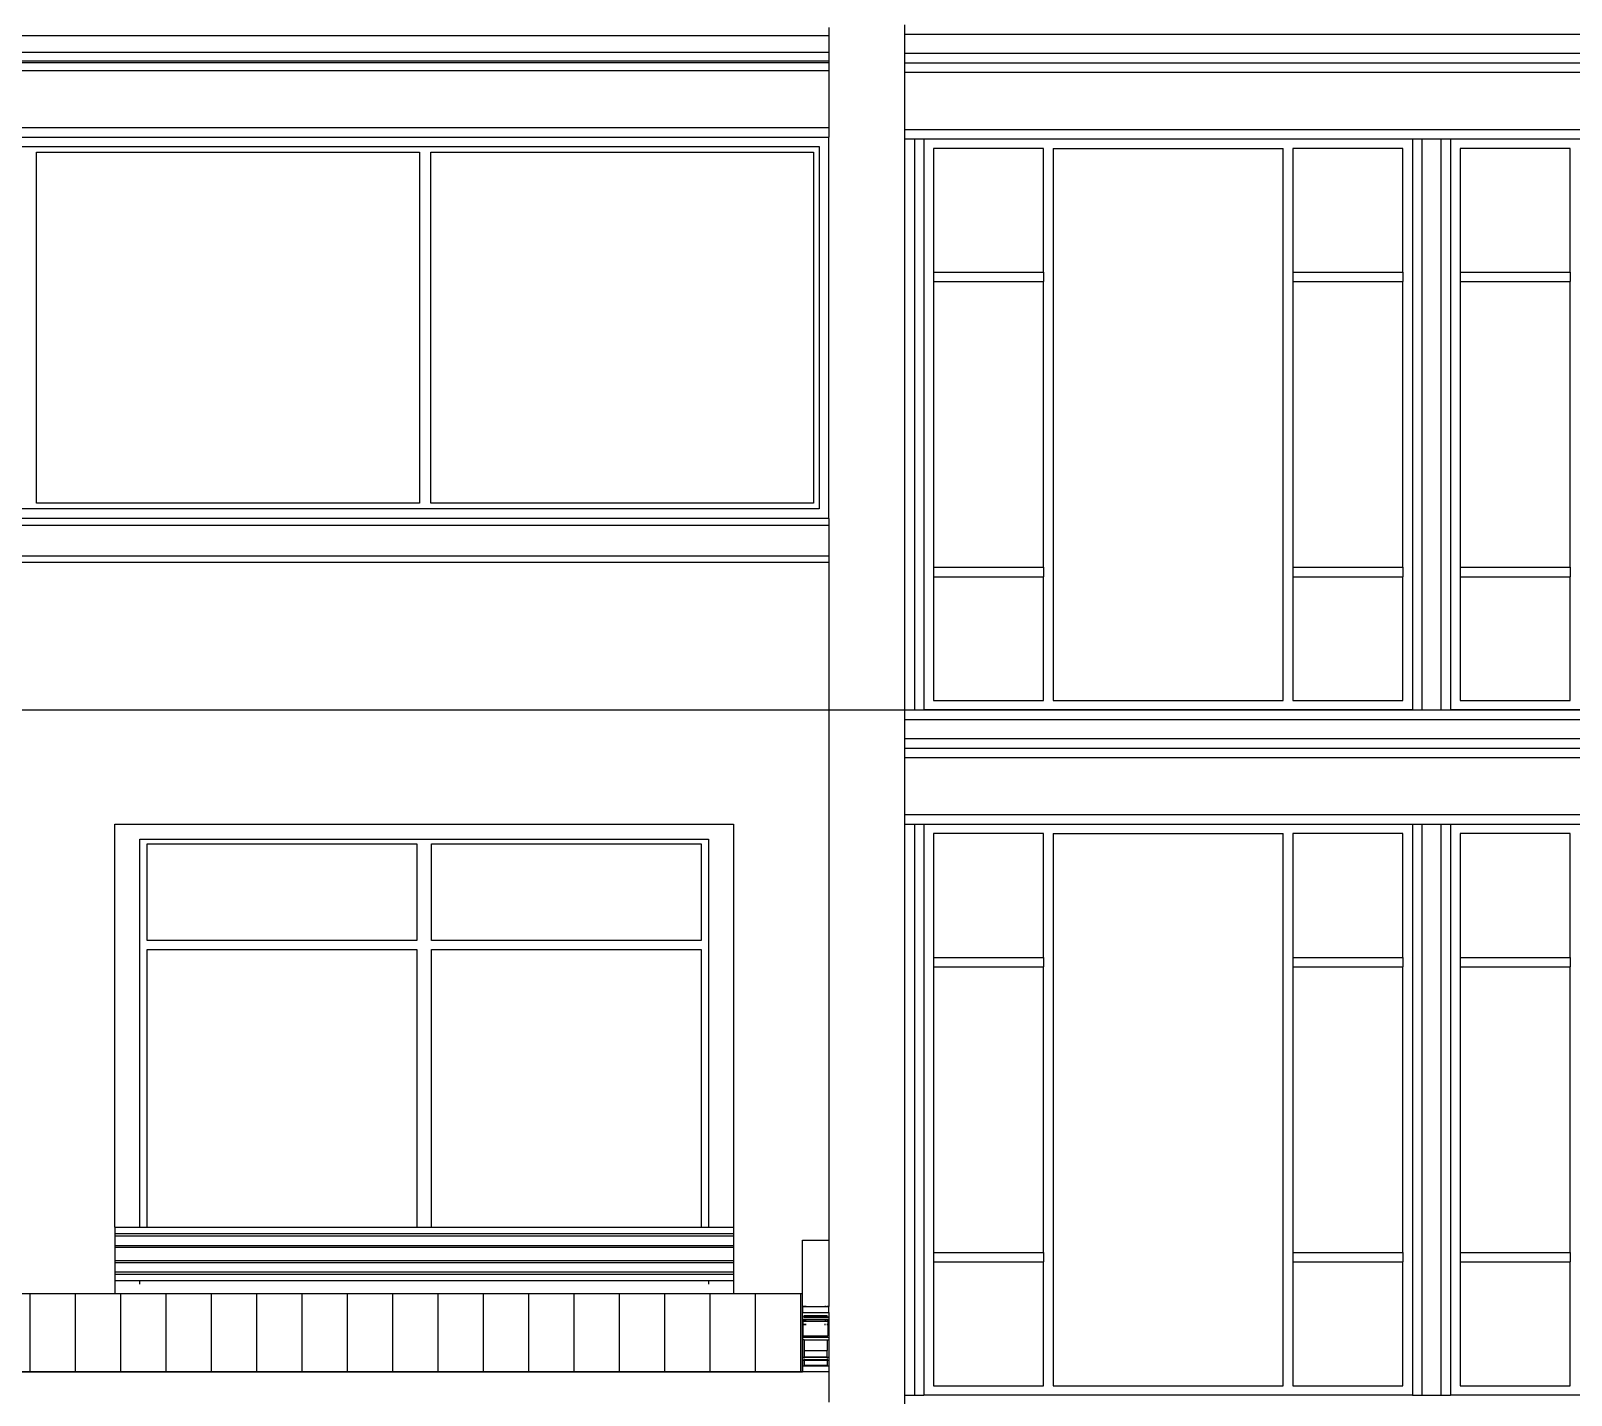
# Model space of a CAD drawing. Extents: x -24961 to 905641, y -154323 to 635957.
# Drawn here: x 423862 to 431954, y -139708 to -132540 of the extents above; entities that cross this region are included whole.
import ezdxf

# ---------------------------------------------------------------- set-up
doc = ezdxf.new("R2010")
doc.units = 0
doc.header["$LTSCALE"] = 1000
doc.header["$MEASUREMENT"] = 0
for name, color, linetype in [('DOTE', 1, 'Continuous'), ('SPACE', 7, 'Continuous'), ('窗', 154, 'Continuous')]:
    doc.layers.add(name, color=color, linetype=linetype)

msp = doc.modelspace()

# ---------------------------------------------------------------- hatches: boundary and pattern name
h = msp.add_hatch()
h.set_pattern_fill('ANSI31', color=251, scale=150, angle=45)
h.set_pattern_definition([(90, (178828.55, 425769.97), (-238.125, 4e-14), [])])
h.paths.add_polyline_path([(403091.2, -139584.5), (427916, -139584.5), (427916, -139175.4), (403091.2, -139175.4)])

# ---------------------------------------------------------------- linework, layer by layer
for p, q in [((428053.6, -132522.3), (428053.6, -132566.3)), ((428453.6, -132557.9), (428453.6, -132507.9)), ((428053.6, -132566.3), (402953.6, -132566.3)), ((428053.6, -132566.3), (428053.6, -132654.3)), ((428453.6, -132557.9), (437003.6, -132557.9)), ((428453.6, -132657.9), (428453.6, -132557.9)), ((428053.6, -132654.3), (402953.6, -132654.3)), ((402953.6, -132698.3), (428053.6, -132698.3)), ((428053.6, -132707.9), (402953.6, -132707.9)), ((428053.6, -132654.3), (428053.6, -132698.3)), ((428053.6, -132698.3), (428053.6, -132707.9)), ((428053.6, -132707.9), (428053.6, -132748.3)), ((428453.6, -132657.9), (437003.6, -132657.9)), ((428453.6, -132707.9), (428453.6, -132657.9)), ((428453.6, -132707.9), (436903.6, -132707.9)), ((428453.6, -132757.9), (428453.6, -132707.9)), ((402953.6, -132748.3), (428053.6, -132748.3)), ((428053.6, -132748.3), (428053.6, -133048.3)), ((428453.6, -132757.9), (436883.6, -132757.9)), ((428453.6, -133057.9), (428453.6, -132757.9)), ((402953.6, -133048.3), (428053.6, -133048.3)), ((402953.6, -133098.3), (428053.6, -133098.3)), ((428053.6, -133048.3), (428053.6, -133098.3)), ((428053.6, -135101.6), (428053.6, -133098.3)), ((428453.6, -133057.9), (436883.6, -133057.9)), ((428453.6, -133107.9), (428453.6, -133057.9)), ((428453.6, -133107.9), (428503.6, -133107.9)), ((428453.6, -136107.9), (428453.6, -133107.9)), ((428503.6, -133107.9), (428553.6, -133107.9)), ((428503.6, -133107.9), (428503.6, -136107.9)), ((428053.6, -135101.6), (402953.6, -135101.6)), ((402953.6, -135137.6), (428053.6, -135137.6)), ((428053.6, -135101.6), (428053.6, -135137.6)), ((428053.6, -135137.6), (428053.6, -135299.1)), ((402953.6, -135299.1), (428053.6, -135299.1)), ((428053.6, -135299.1), (428053.6, -135331.6)), ((402953.6, -135331.6), (428053.6, -135331.6)), ((428053.6, -135331.6), (428053.6, -138892.9)), ((428453.6, -136107.9), (428503.6, -136107.9)), ((428453.6, -136157.9), (428453.6, -136107.9)), ((428503.6, -136107.9), (428553.6, -136107.9)), ((428453.6, -136157.9), (437003.6, -136157.9)), ((428453.6, -136257.9), (428453.6, -136157.9)), ((428453.6, -136257.9), (437003.6, -136257.9)), ((428453.6, -136307.9), (428453.6, -136257.9)), ((428453.6, -136307.9), (436903.6, -136307.9)), ((428453.6, -136357.9), (428453.6, -136307.9)), ((428453.6, -136357.9), (436883.6, -136357.9)), ((428453.6, -136657.9), (428453.6, -136357.9)), ((428453.6, -136657.9), (436883.6, -136657.9)), ((428453.6, -136707.9), (428453.6, -136657.9)), ((424303.6, -136707.9), (427553.6, -136707.9)), ((424303.6, -138825.4), (424303.6, -136707.9)), ((427553.6, -136707.9), (427553.6, -138825.4)), ((428453.6, -136707.9), (428503.6, -136707.9)), ((428453.6, -139707.9), (428453.6, -136707.9)), ((428503.6, -136707.9), (428553.6, -136707.9)), ((428503.6, -136707.9), (428503.6, -139707.9)), ((424303.6, -138825.4), (424434.3, -138825.4)), ((424303.6, -138825.4), (424303.6, -138859.2)), ((424303.6, -138859.2), (427553.6, -138859.2)), ((424303.6, -138859.2), (424303.6, -138871)), ((427423, -138825.4), (427553.6, -138825.4)), ((427553.6, -138825.4), (427553.6, -138859.2)), ((427553.6, -138859.2), (427553.6, -138871)), ((424303.6, -138871), (427553.6, -138871)), ((424303.6, -138871), (424303.6, -138921.2)), ((424303.6, -138921.2), (427553.6, -138921.2)), ((424303.6, -138921.2), (424303.6, -138930.8)), ((424303.6, -138930.8), (427553.6, -138930.8)), ((424303.6, -138930.8), (424303.6, -139002.5)), ((427553.6, -138871), (427553.6, -138921.2)), ((427553.6, -138921.2), (427553.6, -138930.8)), ((427553.6, -138930.8), (427553.6, -139002.5)), ((427916, -139242), (427916, -138892.9)), ((428053.6, -138892.9), (428053.6, -139242)), ((427553.6, -139002.5), (424303.6, -139002.5)), ((424303.6, -139002.5), (424303.6, -139012.1)), ((427553.6, -139012.1), (424303.6, -139012.1)), ((424303.6, -139012.1), (424303.6, -139062.3)), ((427553.6, -139002.5), (427553.6, -139012.1)), ((427553.6, -139012.1), (427553.6, -139062.3)), ((427553.6, -139062.3), (424303.6, -139062.3)), ((424303.6, -139062.3), (424303.6, -139074.1)), ((427553.6, -139074.1), (424303.6, -139074.1)), ((424303.6, -139074.1), (424303.6, -139107.9)), ((427553.6, -139062.3), (427553.6, -139074.1)), ((427553.6, -139074.1), (427553.6, -139107.9)), ((424434.3, -139107.9), (424303.6, -139107.9)), ((424303.6, -139107.9), (424303.6, -139175.4)), ((424434.3, -139125.4), (424434.3, -139107.9)), ((427423, -139107.9), (424434.3, -139107.9)), ((427423, -139107.9), (427423, -139125.4)), ((427553.6, -139107.9), (427423, -139107.9)), ((427553.6, -139107.9), (427553.6, -139175.4)), ((427916, -139242), (427920, -139242)), ((427916, -139242), (427916, -139274)), ((427920, -139238.7), (427920, -139242)), ((427920, -139242), (427924.8, -139242)), ((427924.8, -139238.7), (427924.8, -139242)), ((427924.8, -139242), (427934.4, -139242)), ((427934.4, -139242), (427934.4, -139238.7)), ((427934.4, -139242), (428035.2, -139242)), ((428035.2, -139238.7), (428035.2, -139242)), ((428035.2, -139242), (428044.8, -139242)), ((428044.8, -139238.7), (428044.8, -139242)), ((428044.8, -139242), (428049.6, -139242)), ((428049.6, -139238.7), (428049.6, -139242)), ((428049.6, -139242), (428053.6, -139242)), ((428053.6, -139274), (428053.6, -139242)), ((427916, -139274), (428053.6, -139274)), ((427916, -139298.7), (427916, -139274)), ((427920, -139298.7), (427916, -139298.7)), ((427916, -139308.3), (427916, -139298.7)), ((427916, -139309.4), (427916, -139308.3)), ((427916, -139308.3), (427920, -139308.3)), ((427920, -139309.4), (427916, -139309.4)), ((427916, -139309.4), (427916, -139318.3)), ((427916, -139318.3), (427920, -139318.3)), ((427916, -139318.3), (427916, -139402.3)), ((427920, -139295.2), (427920, -139298.7)), ((427924.8, -139298.7), (427920, -139298.7)), ((427920, -139308.3), (427920, -139309.4)), ((427920, -139308.3), (427924.8, -139308.3)), ((427924.8, -139309.4), (427920, -139309.4)), ((427920, -139315), (427920, -139309.4)), ((427920, -139318.3), (427924.8, -139318.3)), ((427920, -139396.7), (427920, -139318.3)), ((427924.8, -139294.5), (427924.8, -139289)), ((427924.8, -139289), (428044.8, -139289)), ((427924.8, -139294.5), (427934.4, -139294.5)), ((427924.8, -139298.7), (427924.8, -139294.5)), ((427924.8, -139298.7), (427934.4, -139298.7)), ((427924.8, -139308.3), (427924.8, -139309.4)), ((427924.8, -139308.3), (427934.4, -139308.3)), ((427924.8, -139309.4), (427924.8, -139315)), ((427924.8, -139309.4), (427934.4, -139309.4)), ((427924.8, -139318.3), (427924.8, -139321.7)), ((427924.8, -139318.3), (427934.4, -139318.3)), ((427924.8, -139332.9), (427924.8, -139339.7)), ((427934.4, -139298.7), (427934.4, -139294.5)), ((427934.4, -139294.5), (428035.2, -139294.5)), ((427934.4, -139298.7), (428035.2, -139298.7)), ((427934.4, -139309.4), (427934.4, -139308.3)), ((427934.4, -139308.3), (428035.2, -139308.3)), ((427934.4, -139315), (427934.4, -139309.4)), ((427934.4, -139309.4), (428035.2, -139309.4)), ((427934.4, -139321.7), (427934.4, -139318.3)), ((427934.4, -139318.3), (428035.2, -139318.3)), ((427934.4, -139339.7), (427934.4, -139332.9)), ((428035.2, -139294.5), (428035.2, -139298.7)), ((428035.2, -139294.5), (428044.8, -139294.5)), ((428035.2, -139298.7), (428044.8, -139298.7)), ((428035.2, -139308.3), (428035.2, -139309.4)), ((428035.2, -139308.3), (428044.8, -139308.3)), ((428035.2, -139309.4), (428035.2, -139315)), ((428035.2, -139309.4), (428044.8, -139309.4)), ((428035.2, -139318.3), (428035.2, -139321.7)), ((428035.2, -139318.3), (428044.8, -139318.3)), ((428035.2, -139339.7), (428035.2, -139332.9)), ((428044.8, -139294.5), (428044.8, -139289)), ((428044.8, -139298.7), (428044.8, -139294.5)), ((428044.8, -139298.7), (428049.6, -139298.7)), ((428044.8, -139308.3), (428044.8, -139309.4)), ((428044.8, -139308.3), (428049.6, -139308.3)), ((428044.8, -139309.4), (428044.8, -139315)), ((428044.8, -139309.4), (428049.6, -139309.4)), ((428044.8, -139318.3), (428044.8, -139321.7)), ((428044.8, -139318.3), (428049.6, -139318.3)), ((428044.8, -139332.9), (428044.8, -139339.7)), ((428049.6, -139298.7), (428049.6, -139295.2)), ((428049.6, -139298.7), (428053.6, -139298.7)), ((428049.6, -139308.3), (428049.6, -139309.4)), ((428049.6, -139308.3), (428053.6, -139308.3)), ((428049.6, -139309.4), (428053.6, -139309.4)), ((428049.6, -139315), (428049.6, -139309.4)), ((428049.6, -139318.3), (428053.6, -139318.3)), ((428049.6, -139318.3), (428049.6, -139396.7)), ((428053.6, -139274), (428053.6, -139298.7)), ((428053.6, -139298.7), (428053.6, -139308.3)), ((428053.6, -139308.3), (428053.6, -139309.4)), ((428053.6, -139309.4), (428053.6, -139318.3)), ((428053.6, -139318.3), (428053.6, -139402.3)), ((427916, -139402.3), (427916, -139416.8)), ((427916, -139402.3), (428053.6, -139402.3)), ((427924.8, -139416.8), (427916, -139416.8)), ((427916, -139416.8), (427916, -139509)), ((427920, -139396.7), (428049.6, -139396.7)), ((427924.8, -139416.8), (428044.8, -139416.8)), ((427924.8, -139416.8), (427924.8, -139473.7)), ((428044.8, -139416.8), (428044.8, -139473.7)), ((428044.8, -139416.8), (428053.6, -139416.8)), ((428053.6, -139402.3), (428053.6, -139416.8)), ((428053.6, -139416.8), (428053.6, -139509)), ((427916, -139509), (428053.6, -139509)), ((427916, -139524.3), (427916, -139509)), ((427924.8, -139473.7), (428044.8, -139473.7)), ((427924.8, -139473.7), (427924.8, -139506.8)), ((427924.8, -139506.8), (428044.8, -139506.8)), ((428044.8, -139506.8), (428044.8, -139473.7)), ((428053.6, -139509), (428053.6, -139524.3)), ((427916, -139584.5), (403091.2, -139584.5)), ((427916, -139524.4), (427916, -139524.3)), ((427916, -139524.3), (427924.8, -139524.3)), ((427916, -139524.4), (427924.8, -139524.4)), ((427916, -139524.4), (427916, -139553.1)), ((427916, -139553.1), (427916, -139584.5)), ((427916, -139553.1), (428053.6, -139553.1)), ((428053.6, -139584.5), (427916, -139584.5)), ((427924.8, -139515.6), (427924.8, -139511)), ((427924.8, -139520.1), (427924.8, -139518)), ((427924.8, -139520.1), (428044.8, -139520.1)), ((427924.8, -139520.1), (427924.8, -139524.3)), ((427924.8, -139524.3), (428044.8, -139524.3)), ((427924.8, -139524.3), (427924.8, -139524.4)), ((427924.8, -139524.4), (427924.8, -139550.3)), ((427924.8, -139524.4), (428044.8, -139524.4)), ((427924.8, -139550.3), (428044.8, -139550.3)), ((428044.8, -139511), (428044.8, -139515.6)), ((428044.8, -139518), (428044.8, -139520.1)), ((428044.8, -139520.1), (428044.8, -139524.3)), ((428044.8, -139524.3), (428044.8, -139524.4)), ((428044.8, -139524.3), (428053.6, -139524.3)), ((428044.8, -139524.4), (428044.8, -139550.3)), ((428044.8, -139524.4), (428053.6, -139524.4)), ((428053.6, -139524.3), (428053.6, -139524.4)), ((428053.6, -139524.4), (428053.6, -139553.1)), ((428053.6, -139553.1), (428053.6, -139584.5)), ((428053.6, -139584.5), (428053.6, -139744.5)), ((428453.6, -139707.9), (428503.6, -139707.9)), ((428453.6, -139757.9), (428453.6, -139707.9)), ((428503.6, -139707.9), (428553.6, -139707.9))]:
    msp.add_line(p, q)
msp.add_lwpolyline([(403091.2, -139584.5), (427916, -139584.5), (427916, -139175.4), (403091.2, -139175.4)], close=True)
at = {"layer": 'DOTE'}
msp.add_line((393730.1, -136107.9), (442830.8, -136107.9), dxfattribs=at)
at = {"layer": 'SPACE'}
msp.add_line((427916, -138892.9), (428053.6, -138892.9), dxfattribs=at)
at = {"layer": '窗'}
for p, q in [((428553.6, -133107.9), (428553.6, -136107.9)), ((428553.6, -133107.9), (431120.3, -133107.9)), ((431120.3, -133107.9), (431170.3, -133107.9)), ((431120.3, -133107.9), (431120.3, -136107.9)), ((431170.3, -133107.9), (431270.3, -133107.9)), ((431170.3, -133107.9), (431170.3, -136107.9)), ((431270.3, -133107.9), (431320.3, -133107.9)), ((431270.3, -133107.9), (431270.3, -136107.9)), ((431320.3, -133107.9), (431320.3, -136107.9)), ((431320.3, -133107.9), (433886.9, -133107.9)), ((403003.2, -133148.3), (428004, -133148.3)), ((423891.8, -135021.6), (423891.8, -133178.3)), ((423891.8, -133178.3), (425903.2, -133178.3)), ((425903.2, -133178.3), (425903.2, -135021.6)), ((425962.8, -135021.6), (425962.8, -133178.3)), ((425962.8, -133178.3), (427974.2, -133178.3)), ((427974.2, -133178.3), (427974.2, -135021.6)), ((428004, -133148.3), (428004, -135051.6)), ((429182.8, -133157.9), (428603.6, -133157.9)), ((428603.6, -133157.9), (428603.6, -133807.9)), ((429182.8, -133807.9), (429182.8, -133157.9)), ((429232.8, -133157.9), (429232.8, -136057.9)), ((429232.8, -133157.9), (430441.1, -133157.9)), ((430441.1, -136057.9), (430441.1, -133157.9)), ((431070.3, -133157.9), (430491.1, -133157.9)), ((430491.1, -133157.9), (430491.1, -133807.9)), ((431070.3, -133807.9), (431070.3, -133157.9)), ((431949.4, -133157.9), (431370.3, -133157.9)), ((431370.3, -133157.9), (431370.3, -133807.9)), ((431949.4, -133807.9), (431949.4, -133157.9)), ((428603.6, -133807.9), (428603.6, -133857.9)), ((428603.6, -133807.9), (429182.8, -133807.9)), ((429182.8, -133807.9), (429182.8, -133857.9)), ((430491.1, -133807.9), (431070.3, -133807.9)), ((430491.1, -133807.9), (430491.1, -133857.9)), ((431070.3, -133807.9), (431070.3, -133857.9)), ((431370.3, -133807.9), (431370.3, -133857.9)), ((431370.3, -133807.9), (431949.4, -133807.9)), ((431949.4, -133807.9), (431949.4, -133857.9)), ((428603.6, -133857.9), (429182.8, -133857.9)), ((428603.6, -133857.9), (428603.6, -135357.9)), ((429182.8, -135357.9), (429182.8, -133857.9)), ((430491.1, -133857.9), (431070.3, -133857.9)), ((430491.1, -133857.9), (430491.1, -135357.9)), ((431070.3, -135357.9), (431070.3, -133857.9)), ((431370.3, -133857.9), (431949.4, -133857.9)), ((431370.3, -133857.9), (431370.3, -135357.9)), ((431949.4, -135357.9), (431949.4, -133857.9)), ((428004, -135051.6), (403003.2, -135051.6)), ((425903.2, -135021.6), (423891.8, -135021.6)), ((427974.2, -135021.6), (425962.8, -135021.6)), ((428603.6, -135357.9), (428603.6, -135407.9)), ((428603.6, -135357.9), (429182.8, -135357.9)), ((429182.8, -135357.9), (429182.8, -135407.9)), ((430491.1, -135357.9), (431070.3, -135357.9)), ((430491.1, -135357.9), (430491.1, -135407.9)), ((431070.3, -135357.9), (431070.3, -135407.9)), ((431370.3, -135357.9), (431370.3, -135407.9)), ((431370.3, -135357.9), (431949.4, -135357.9)), ((431949.4, -135357.9), (431949.4, -135407.9)), ((428603.6, -135407.9), (429182.8, -135407.9)), ((428603.6, -135407.9), (428603.6, -136057.9)), ((429182.8, -136057.9), (429182.8, -135407.9)), ((430491.1, -135407.9), (431070.3, -135407.9)), ((430491.1, -135407.9), (430491.1, -136057.9)), ((431070.3, -136057.9), (431070.3, -135407.9)), ((431370.3, -135407.9), (431949.4, -135407.9)), ((431370.3, -135407.9), (431370.3, -136057.9)), ((431949.4, -136057.9), (431949.4, -135407.9)), ((431120.3, -136107.9), (428553.6, -136107.9)), ((428603.6, -136057.9), (429182.8, -136057.9)), ((429232.8, -136057.9), (430441.1, -136057.9)), ((430491.1, -136057.9), (431070.3, -136057.9)), ((431120.3, -136107.9), (431170.3, -136107.9)), ((431170.3, -136107.9), (431270.3, -136107.9)), ((431270.3, -136107.9), (431320.3, -136107.9)), ((433886.9, -136107.9), (431320.3, -136107.9)), ((431370.3, -136057.9), (431949.4, -136057.9)), ((428553.6, -136707.9), (428553.6, -139707.9)), ((428553.6, -136707.9), (431120.3, -136707.9)), ((429182.8, -136757.9), (428603.6, -136757.9)), ((428603.6, -136757.9), (428603.6, -137407.9)), ((429182.8, -137407.9), (429182.8, -136757.9)), ((429232.8, -136757.9), (429232.8, -139657.9)), ((429232.8, -136757.9), (430441.1, -136757.9)), ((430441.1, -139657.9), (430441.1, -136757.9)), ((431070.3, -136757.9), (430491.1, -136757.9)), ((430491.1, -136757.9), (430491.1, -137407.9)), ((431070.3, -137407.9), (431070.3, -136757.9)), ((431120.3, -136707.9), (431170.3, -136707.9)), ((431120.3, -136707.9), (431120.3, -139707.9)), ((431170.3, -136707.9), (431270.3, -136707.9)), ((431170.3, -136707.9), (431170.3, -139707.9)), ((431270.3, -136707.9), (431320.3, -136707.9)), ((431270.3, -136707.9), (431270.3, -139707.9)), ((431320.3, -136707.9), (431320.3, -139707.9)), ((431320.3, -136707.9), (433886.9, -136707.9)), ((431949.4, -136757.9), (431370.3, -136757.9)), ((431370.3, -136757.9), (431370.3, -137407.9)), ((431949.4, -137407.9), (431949.4, -136757.9)), ((424434.3, -136787.3), (427423, -136787.3)), ((424434.3, -138825.4), (424434.3, -136787.3)), ((424473.5, -136811.2), (425889.4, -136811.2)), ((424473.5, -137319.6), (424473.5, -136811.2)), ((425889.4, -136811.2), (425889.4, -137319.6)), ((425967.8, -137319.6), (425967.8, -136811.2)), ((425967.8, -136811.2), (427383.8, -136811.2)), ((427383.8, -136811.2), (427383.8, -137319.6)), ((427423, -136787.3), (427423, -138825.4)), ((425889.4, -137319.6), (424473.5, -137319.6)), ((427383.8, -137319.6), (425967.8, -137319.6)), ((424473.5, -137367.3), (425889.4, -137367.3)), ((424473.5, -138825.4), (424473.5, -137367.3)), ((425889.4, -137367.3), (425889.4, -138825.4)), ((425967.8, -137367.3), (427383.8, -137367.3)), ((425967.8, -138825.4), (425967.8, -137367.3)), ((427383.8, -137367.3), (427383.8, -138825.4)), ((428603.6, -137407.9), (428603.6, -137457.9)), ((428603.6, -137407.9), (429182.8, -137407.9)), ((428603.6, -137457.9), (429182.8, -137457.9)), ((428603.6, -137457.9), (428603.6, -138957.9)), ((429182.8, -137407.9), (429182.8, -137457.9)), ((429182.8, -138957.9), (429182.8, -137457.9)), ((430491.1, -137407.9), (431070.3, -137407.9)), ((430491.1, -137407.9), (430491.1, -137457.9)), ((430491.1, -137457.9), (431070.3, -137457.9)), ((430491.1, -137457.9), (430491.1, -138957.9)), ((431070.3, -137407.9), (431070.3, -137457.9)), ((431070.3, -138957.9), (431070.3, -137457.9)), ((431370.3, -137407.9), (431370.3, -137457.9)), ((431370.3, -137407.9), (431949.4, -137407.9)), ((431370.3, -137457.9), (431949.4, -137457.9)), ((431370.3, -137457.9), (431370.3, -138957.9)), ((431949.4, -137407.9), (431949.4, -137457.9)), ((431949.4, -138957.9), (431949.4, -137457.9)), ((424434.3, -138825.4), (424473.5, -138825.4)), ((424473.5, -138825.4), (425889.4, -138825.4)), ((425889.4, -138825.4), (425967.8, -138825.4)), ((425967.8, -138825.4), (427383.8, -138825.4)), ((427383.8, -138825.4), (427423, -138825.4)), ((428603.6, -138957.9), (428603.6, -139007.9)), ((428603.6, -138957.9), (429182.8, -138957.9)), ((428603.6, -139007.9), (429182.8, -139007.9)), ((428603.6, -139007.9), (428603.6, -139657.9)), ((429182.8, -138957.9), (429182.8, -139007.9)), ((429182.8, -139657.9), (429182.8, -139007.9)), ((430491.1, -138957.9), (431070.3, -138957.9)), ((430491.1, -138957.9), (430491.1, -139007.9)), ((430491.1, -139007.9), (431070.3, -139007.9)), ((430491.1, -139007.9), (430491.1, -139657.9)), ((431070.3, -138957.9), (431070.3, -139007.9)), ((431070.3, -139657.9), (431070.3, -139007.9)), ((431370.3, -138957.9), (431370.3, -139007.9)), ((431370.3, -138957.9), (431949.4, -138957.9)), ((431370.3, -139007.9), (431949.4, -139007.9)), ((431370.3, -139007.9), (431370.3, -139657.9)), ((431949.4, -138957.9), (431949.4, -139007.9)), ((431949.4, -139657.9), (431949.4, -139007.9)), ((428603.6, -139657.9), (429182.8, -139657.9)), ((429232.8, -139657.9), (430441.1, -139657.9)), ((430491.1, -139657.9), (431070.3, -139657.9)), ((431370.3, -139657.9), (431949.4, -139657.9)), ((431120.3, -139707.9), (428553.6, -139707.9)), ((431120.3, -139707.9), (431170.3, -139707.9)), ((431170.3, -139707.9), (431270.3, -139707.9)), ((431270.3, -139707.9), (431320.3, -139707.9)), ((433886.9, -139707.9), (431320.3, -139707.9))]:
    msp.add_line(p, q, dxfattribs=at)

doc.saveas('drawing.dxf')
